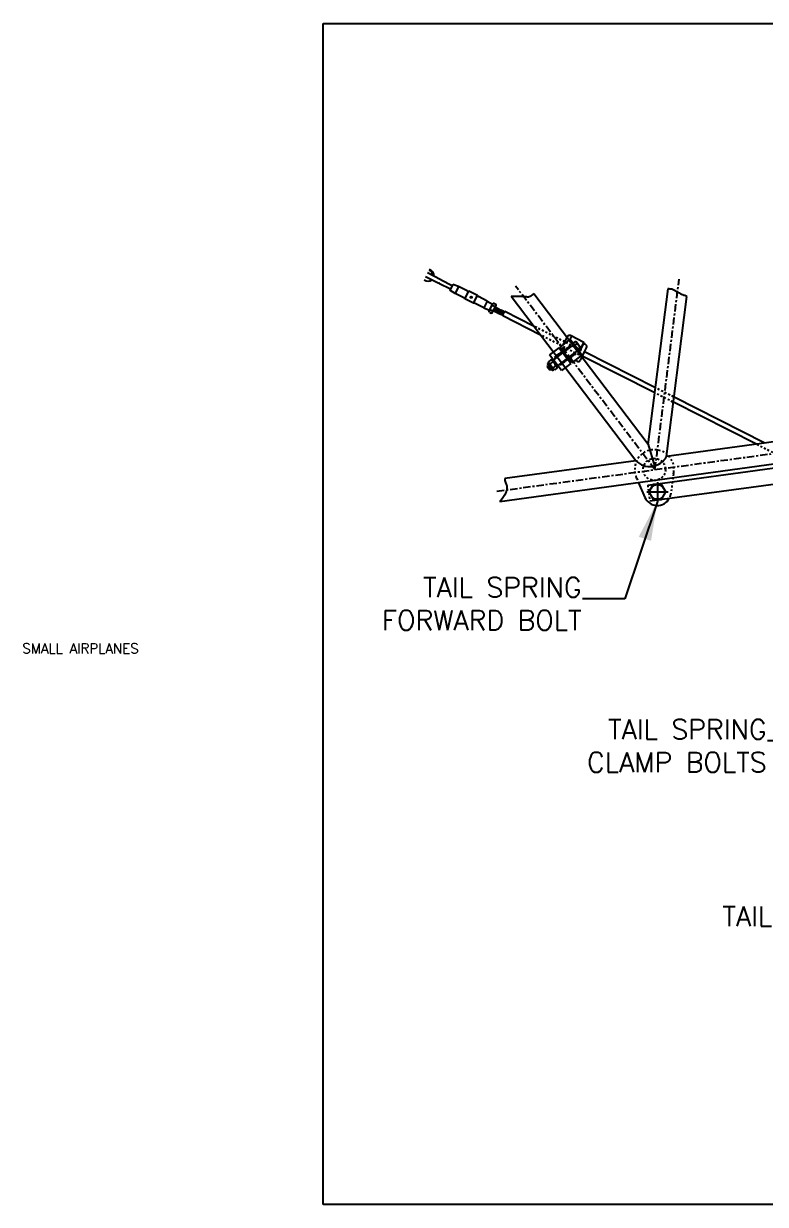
# Model space of a CAD drawing. Extents: x 0 to 267, y -90 to 34.
# Drawn here: x 191.7 to 229.5, y -90.3 to -30.3 of the extents above; entities that cross this region are included whole.
import ezdxf
from ezdxf.enums import TextEntityAlignment as Align

# ---------------------------------------------------------------- set-up
doc = ezdxf.new("R2010")
doc.units = 0
doc.header["$LTSCALE"] = 0.3
doc.header["$MEASUREMENT"] = 0
doc.linetypes.add('CENTER', pattern=[2, 1.25, -0.25, 0.25, -0.25])
doc.linetypes.add('HIDDEN', pattern=[0.375, 0.25, -0.125])
doc.layers.get('0').update_dxf_attribs({"linetype": 'CONTINUOUS'})
for name, color, linetype in [('1', 1, 'CONTINUOUS'), ('2', 6, 'CONTINUOUS'), ('CONTROLS', 3, 'CONTINUOUS'), ('NOTES', 2, 'CONTINUOUS')]:
    doc.layers.add(name, color=color, linetype=linetype)
doc.styles.add('250', font='ROMANS', dxfattribs={"height": 0.25})
doc.styles.add('ROMANS', font='ROMANS.shx')
doc.dimstyles.new('FRACTION', dxfattribs={"dimtxt": 0.125, "dimasz": 0.15, "dimexe": 0.12, "dimexo": 0.12, "dimgap": 0.05, "dimtad": 0, "dimtih": 1, "dimtoh": 1, "dimdec": 4, "dimzin": 4, "dimdsep": 46, "dimlunit": 5, "dimtxsty": 'ROMANS', "dimcen": 0.09, "dimclrd": 6, "dimclre": 6, "dimclrt": 256, "dimadec": 0, "dimazin": 0, "dimtfac": 0.72, "dimtdec": 4, "dimtofl": 0, "dimtmove": 0, "dimatfit": 3, "dimfxl": 1, "dimfrac": 2, "dimtolj": 1, "dimtzin": 4, "dimarcsym": 0})

msp = doc.modelspace()

# ---------------------------------------------------------------- linework, layer by layer
at = {"color": 41}
for p, q in [((223.9586, -53.61632), (223.9586, -54.59369)), ((223.42204, -54.11133), (224.5078, -54.11133))]:
    msp.add_line(p, q, dxfattribs=at)
msp.add_lwpolyline([(224.39416, -54.11133), (224.17638, -53.73412), (223.74082, -53.73412), (223.52304, -54.11133), (223.74082, -54.48854), (224.17638, -54.48854)], close=True, dxfattribs=at)
msp.add_circle((223.9586, -54.11133), 0.37529, dxfattribs=at)
at = {"layer": '1'}
for p, q in [((212.16736, -43.16287), (212.85659, -43.51152)), ((212.26666, -42.96656), (212.9559, -43.31521)), ((212.89022, -43.51172), (212.85659, -43.51152)), ((212.89022, -43.51172), (213.44898, -43.79437)), ((212.9559, -43.31521), (212.97599, -43.34218)), ((212.97599, -43.34218), (213.53475, -43.62482)), ((213.56529, -43.56295), (213.41723, -43.85563)), ((213.85769, -43.67611), (213.56529, -43.56295)), ((213.85769, -43.67611), (213.68165, -44.02412)), ((214.29447, -43.89706), (213.85769, -43.67611)), ((213.68165, -44.02412), (213.41723, -43.85563)), ((214.11843, -44.24507), (213.68165, -44.02412)), ((214.1732, -44.29967), (214.3709, -43.90883)), ((214.61936, -44.52536), (214.1732, -44.29967)), ((214.81707, -44.13452), (214.3709, -43.90883)), ((214.61936, -44.52536), (214.81707, -44.13452)), ((215.30862, -44.41006), (214.87184, -44.18912)), ((215.13258, -44.75807), (214.6958, -44.53713)), ((215.30862, -44.41006), (215.13258, -44.75807)), ((215.13258, -44.75807), (215.42498, -44.87124)), ((215.30862, -44.41006), (215.57303, -44.57856)), ((215.58527, -44.55435), (215.41268, -44.89556)), ((217.66897, -45.68247), (216.21398, -44.94647)), ((218.01466, -46.1375), (216.10112, -45.16954)), ((220.22816, -46.51393), (219.55041, -46.17003)), ((218.95124, -46.7924), (218.48315, -47.14826)), ((219.4671, -46.40023), (218.99901, -46.75609)), ((219.1428, -46.70816), (219.10289, -46.68797)), ((219.65653, -46.6494), (219.18843, -47.00526)), ((219.19351, -46.60822), (219.3891, -46.22275)), ((220.0723, -47.19631), (219.4671, -46.40023)), ((219.46997, -46.40374), (219.52014, -46.36563)), ((220.07491, -47.20001), (219.46997, -46.40374)), ((220.1252, -47.1618), (219.52001, -46.36573)), ((219.52577, -46.37331), (219.61284, -46.20171)), ((220.00059, -46.96242), (220.22816, -46.51393)), ((220.1551, -47.18831), (220.36073, -46.78304)), ((220.30802, -46.62173), (220.25451, -46.59458)), ((219.08822, -47.94443), (218.48328, -47.14816)), ((219.14067, -47.04157), (218.67258, -47.39743)), ((219.36701, -47.3393), (218.89892, -47.69516)), ((219.88287, -46.94714), (219.41478, -47.30299)), ((220.0723, -47.19631), (219.6042, -47.55216)), ((220.24244, -47.01565), (220.03781, -47.42144)), ((220.07491, -47.20001), (220.12507, -47.1619)), ((223.82999, -49.07916), (220.14221, -47.21371)), ((223.86341, -48.8159), (220.25506, -46.99063)), ((219.55644, -47.58848), (219.08835, -47.94433)), ((219.87663, -47.47455), (219.77422, -47.42291)), ((228.99294, -51.69081), (224.7772, -49.5583)), ((229.4291, -51.63128), (224.81062, -49.29503)), ((222.91572, -53.42656), (222.89027, -53.36852)), ((223.46788, -53.76953), (230.17526, -52.85432)), ((224.78403, -53.1896), (224.79524, -53.11424)), ((223.57739, -54.5721), (231.51132, -53.48952))]:
    msp.add_line(p, q, dxfattribs=at)
at = {"layer": '1', "color": 41, "linetype": 'CENTER'}
for p, q in [((223.83914, -52.97772), (216.75614, -43.65437)), ((223.83914, -52.97772), (225.06754, -43.30031)), ((215.80651, -54.07321), (248.19614, -49.65591))]:
    msp.add_line(p, q, dxfattribs=at)
at = {"layer": '1', "color": 3, "linetype": 'Continuous'}
for p, q in [((223.49718, -51.70106), (224.50157, -43.78838)), ((222.86864, -52.52678), (216.52374, -44.17499)), ((223.49718, -51.70106), (217.67518, -44.03756)), ((224.4274, -52.31401), (225.46055, -44.17478)), ((234.88411, -50.88667), (224.4274, -52.31401)), ((235.53487, -51.93428), (215.9507, -54.60751)), ((222.86864, -52.52678), (216.2015, -53.43684)), ((223.00748, -53.64133), (223.32665, -54.38836))]:
    msp.add_line(p, q, dxfattribs=at)
at = {"layer": '1', "color": 6}
for p, q in [((215.42227, -44.97185), (215.51723, -45.01989)), ((215.47982, -44.85808), (215.57478, -44.90611)), ((215.58438, -44.98241), (215.75703, -44.64109)), ((215.59492, -44.63053), (215.68988, -44.67857)), ((215.65248, -44.51676), (215.74744, -44.5648)), ((219.78114, -46.47556), (219.68351, -46.54978)), ((219.9918, -46.95531), (219.68351, -46.54978)), ((219.71836, -46.59563), (219.70342, -46.60699)), ((219.942, -46.92082), (219.70342, -46.60699)), ((219.85822, -46.57694), (219.76058, -46.65116)), ((220.07461, -46.81117), (219.84383, -46.50761)), ((220.01236, -46.7797), (219.91473, -46.85393)), ((218.63208, -47.34416), (218.58432, -47.38048)), ((218.89297, -47.78648), (218.58432, -47.38048)), ((218.94073, -47.75016), (218.63208, -47.34416)), ((219.95695, -46.90946), (219.942, -46.92082)), ((220.08943, -46.88109), (219.9918, -46.95531)), ((218.36304, -47.73712), (218.36685, -47.7091)), ((218.36304, -47.73712), (218.49013, -47.9043)), ((218.41462, -47.67279), (218.36685, -47.7091)), ((218.39293, -47.64426), (218.58761, -47.90034)), ((218.4244, -47.54496), (218.40438, -47.56018)), ((218.55009, -47.4065), (218.43405, -47.49472)), ((218.66989, -47.87599), (218.4384, -47.57149)), ((218.49013, -47.9043), (218.51815, -47.90812)), ((218.62725, -47.508), (218.51121, -47.59622)), ((218.56592, -47.87181), (218.51815, -47.90812)), ((218.78158, -47.711), (218.66554, -47.79921)), ((218.6917, -47.89657), (218.67168, -47.91179)), ((218.85874, -47.8125), (218.7427, -47.90071)), ((218.94073, -47.75016), (218.89297, -47.78648))]:
    msp.add_line(p, q, dxfattribs=at)
at = {"layer": '1', "color": 41}
for p, q in [((215.45665, -44.80862), (215.54135, -44.64118)), ((215.61865, -44.91466), (215.61926, -44.92581)), ((215.6494, -44.90612), (215.61926, -44.92581)), ((215.6494, -44.90612), (215.7341, -44.73867)), ((215.6494, -44.90612), (215.65139, -44.94206)), ((215.68152, -44.92237), (215.65139, -44.94206)), ((215.68152, -44.92237), (215.76622, -44.75492)), ((215.68152, -44.92237), (215.68351, -44.95831)), ((215.71364, -44.93862), (215.68351, -44.95831)), ((215.71364, -44.93862), (215.79834, -44.77117)), ((215.71364, -44.93862), (215.71563, -44.97456)), ((215.74577, -44.95487), (215.71563, -44.97456)), ((215.74577, -44.95487), (215.83047, -44.78742)), ((215.74577, -44.95487), (215.74776, -44.99081)), ((215.77789, -44.97112), (215.74776, -44.99081)), ((215.84265, -44.78106), (215.74786, -44.96845)), ((215.76622, -44.75492), (215.76423, -44.71898)), ((215.76622, -44.75492), (215.79636, -44.73523)), ((215.86942, -44.7946), (215.77463, -44.98199)), ((215.77789, -44.97112), (215.86259, -44.80367)), ((215.77789, -44.97112), (215.77988, -45.00706)), ((215.81002, -44.98737), (215.77988, -45.00706)), ((215.79834, -44.77117), (215.79636, -44.73523)), ((215.79834, -44.77117), (215.82848, -44.75148)), ((215.81002, -44.98737), (215.89472, -44.81992)), ((215.81002, -44.98737), (215.81201, -45.02331)), ((215.83047, -44.78742), (215.82848, -44.75148)), ((215.83047, -44.78742), (215.8606, -44.76773)), ((215.84214, -45.00362), (215.92684, -44.83617)), ((215.86259, -44.80367), (215.8606, -44.76773)), ((215.86259, -44.80367), (215.89273, -44.78398)), ((215.87426, -45.01987), (215.95896, -44.85242)), ((215.89472, -44.81992), (215.89273, -44.78398)), ((215.89472, -44.81992), (215.92485, -44.80023)), ((215.90639, -45.03612), (215.99109, -44.86867)), ((215.92684, -44.83617), (215.92485, -44.80023)), ((215.92684, -44.83617), (215.95697, -44.81648)), ((215.93851, -45.05236), (216.02321, -44.88492)), ((215.95896, -44.85242), (215.95697, -44.81648)), ((215.95896, -44.85242), (215.9891, -44.83273)), ((215.97064, -45.06861), (216.05534, -44.90117)), ((215.99109, -44.86867), (215.9891, -44.83273)), ((215.99109, -44.86867), (216.02122, -44.84898)), ((216.00276, -45.08486), (216.08746, -44.91742)), ((216.02321, -44.88492), (216.02122, -44.84898)), ((216.02321, -44.88492), (216.05335, -44.86523)), ((216.03488, -45.10111), (216.11958, -44.93367)), ((216.05534, -44.90117), (216.05335, -44.86523)), ((216.05534, -44.90117), (216.08547, -44.88148)), ((216.06701, -45.11736), (216.15171, -44.94992)), ((216.08746, -44.91742), (216.08547, -44.88148)), ((216.08746, -44.91742), (216.11759, -44.89773)), ((216.09913, -45.13361), (216.18383, -44.96617)), ((216.11958, -44.93367), (216.11759, -44.89773)), ((216.11958, -44.93367), (216.14972, -44.91398)), ((216.15171, -44.94992), (216.14972, -44.91398)), ((216.15171, -44.94992), (216.18184, -44.93023)), ((216.18383, -44.96617), (216.18184, -44.93023)), ((216.18383, -44.96617), (216.21398, -44.94647)), ((215.84214, -45.00362), (215.81201, -45.02331)), ((215.84214, -45.00362), (215.84413, -45.03956)), ((215.87426, -45.01987), (215.84413, -45.03956)), ((215.87426, -45.01987), (215.87625, -45.05581)), ((215.90639, -45.03612), (215.87625, -45.05581)), ((215.90639, -45.03612), (215.90838, -45.07206)), ((215.93851, -45.05236), (215.90838, -45.07206)), ((215.93851, -45.05236), (215.9405, -45.08831)), ((215.97064, -45.06861), (215.9405, -45.08831)), ((215.97064, -45.06861), (215.97263, -45.10456)), ((216.00276, -45.08486), (215.97263, -45.10456)), ((216.00276, -45.08486), (216.00475, -45.12081)), ((216.03488, -45.10111), (216.00475, -45.12081)), ((216.03488, -45.10111), (216.03687, -45.13706)), ((216.06701, -45.11736), (216.03687, -45.13706)), ((216.06701, -45.11736), (216.069, -45.15331)), ((216.09913, -45.13361), (216.069, -45.15331)), ((216.09913, -45.13361), (216.10112, -45.16956)), ((218.38692, -47.71897), (218.51401, -47.88615)), ((218.4108, -47.70081), (218.53789, -47.86799))]:
    msp.add_line(p, q, dxfattribs=at)
at = {"layer": '1', "linetype": 'HIDDEN'}
for p, q in [((219.25592, -46.48522), (217.72508, -45.71085)), ((219.09441, -46.68368), (218.07077, -46.16588)), ((219.16834, -46.72083), (220.10316, -47.19371)), ((219.29445, -46.50446), (220.19178, -46.95837)), ((224.75114, -49.54512), (223.85605, -49.09234)), ((224.78456, -49.28186), (223.88946, -48.82907)), ((230.71893, -52.56389), (229.03616, -51.71267)), ((223.46788, -53.76953), (223.57739, -54.5721))]:
    msp.add_line(p, q, dxfattribs=at)
at = {"layer": '1', "linetype": 'Continuous'}
for p, q in [((219.55644, -47.58848), (218.95124, -46.7924)), ((219.6042, -47.55216), (218.99901, -46.75609))]:
    msp.add_line(p, q, dxfattribs=at)
at = {"layer": '1', "color": 3}
msp.add_line((223.49718, -51.70106), (223.81, -52.79267), dxfattribs=at)
at = {"layer": '1', "color": 3, "linetype": 'HIDDEN'}
for p, q in [((224.78403, -53.1896), (224.64108, -54.21291)), ((222.91572, -53.42656), (222.98217, -53.5821))]:
    msp.add_line(p, q, dxfattribs=at)
at = {"layer": '1', "color": 3}
for points in [[(225.46055, -44.17478), (225.39537, -44.1422), (225.36127, -44.12516), (225.32717, -44.12516), (225.27601, -44.09107), (225.22486, -44.09107), (225.19076, -44.07403), (225.15666, -44.05698), (225.12256, -44.0229), (225.08845, -44.00585), (225.0373, -43.98881), (225.0032, -43.95472), (224.95205, -43.93768), (224.90089, -43.90359), (224.83269, -43.8695), (224.76449, -43.83541), (224.69628, -43.80132), (224.59398, -43.80132), (224.54282, -43.78428), (224.48889, -43.78428)], [(217.67518, -44.03756), (217.651, -44.05569), (217.58279, -44.10682), (217.53164, -44.15795), (217.49754, -44.17499), (217.44639, -44.19204), (217.41229, -44.20908), (217.34408, -44.20908), (217.30998, -44.19204), (217.13947, -44.19204), (217.10537, -44.17499), (216.52374, -44.17499)], [(216.2015, -53.43684), (216.2015, -53.53142), (216.2356, -53.63369), (216.25265, -53.68482), (216.26971, -53.71891), (216.28676, -53.77004), (216.30381, -53.80412), (216.30381, -54.00865), (216.28676, -54.04274), (216.26971, -54.07683), (216.26971, -54.11092), (216.2356, -54.17909), (216.2015, -54.26431), (216.1333, -54.36657), (216.06509, -54.46884), (215.97984, -54.5711), (215.9507, -54.60751)]]:
    msp.add_lwpolyline(points, dxfattribs=at)
at = {"layer": '1'}
msp.add_circle((214.49513, -44.21709), 0.03896, dxfattribs=at)
at = {"layer": '1', "color": 3, "linetype": 'HIDDEN'}
msp.add_circle((223.80614, -52.96703), 0.563, dxfattribs=at)
at = {"layer": '1'}
for centre, radius, start, end in [((212.30289, -43.108), 0.253, 358.9038817, 77.5820288), ((212.30289, -43.108), 0.3, 354.6490763, 77.5820288), ((212.30289, -43.108), 0.3, 228.7532486, 311.6286941), ((214.06189, -44.35655), 0.125, 27.0673873, 63.1084266), ((214.35077, -43.78546), 0.125, 243.226803, 279.2678423), ((214.92837, -44.07764), 0.125, 207.0673873, 243.1084266), ((214.63949, -44.64873), 0.125, 63.226803, 99.2678423), ((219.49611, -46.27705), 0.12, 63.096499, 153.096499), ((220.25372, -46.72874), 0.12, 333.096499, 63.096499), ((219.93066, -47.3674), 0.12, 243.2387784, 333.2387784)]:
    msp.add_arc(centre, radius, start, end, dxfattribs=at)
at = {"layer": '1', "color": 41}
for centre, start, end in [((219.37961, -46.75453), 208.73678, 294.8584331), ((219.41941, -46.72428), 208.73678, 294.8584331), ((219.4592, -46.69402), 208.73678, 294.8584331), ((219.499, -46.66377), 208.73678, 294.8584331), ((219.5388, -46.63352), 208.73678, 294.8584331), ((218.68876, -47.27974), 319.6275812, 45.7492343), ((218.72855, -47.24948), 319.6275812, 45.7492343), ((218.76835, -47.21923), 319.6275812, 45.7492343), ((218.80814, -47.18898), 319.6275812, 45.7492343), ((218.84794, -47.15872), 319.6275812, 45.7492343), ((218.88774, -47.12847), 319.6275812, 45.7492343), ((218.92753, -47.09821), 319.6275812, 45.7492343), ((218.96733, -47.06796), 319.6275812, 45.7492343), ((219.00712, -47.03771), 319.6275812, 45.7492343), ((219.22043, -46.87555), 208.73678, 294.8584331), ((219.26022, -46.84529), 208.73678, 294.8584331), ((219.30002, -46.81504), 208.73678, 294.8584331), ((219.33982, -46.78479), 208.73678, 294.8584331), ((219.33502, -47.46902), 28.73678, 114.8584331), ((219.54832, -47.30686), 139.6275812, 225.7492343), ((219.58812, -47.27661), 139.6275812, 225.7492343), ((219.62791, -47.24635), 139.6275812, 225.7492343), ((219.66771, -47.2161), 139.6275812, 225.7492343), ((219.70751, -47.18584), 139.6275812, 225.7492343), ((219.7473, -47.15559), 139.6275812, 225.7492343), ((219.7871, -47.12534), 139.6275812, 225.7492343), ((219.82689, -47.09508), 139.6275812, 225.7492343), ((219.86669, -47.06483), 139.6275812, 225.7492343), ((219.01665, -47.71105), 28.73678, 114.8584331), ((219.05645, -47.6808), 28.73678, 114.8584331), ((219.09624, -47.65054), 28.73678, 114.8584331), ((219.13604, -47.62029), 28.73678, 114.8584331), ((219.17583, -47.59003), 28.73678, 114.8584331), ((219.21563, -47.55978), 28.73678, 114.8584331), ((219.25543, -47.52953), 28.73678, 114.8584331), ((219.29522, -47.49927), 28.73678, 114.8584331)]:
    msp.add_arc(centre, 0.0859, start, end, dxfattribs=at)
at = {"layer": '1', "color": 6}
for centre, radius, start, end in [((219.779, -46.55717), 0.08164, 345.9878724, 88.4981418), ((219.73581, -46.82997), 0.28108, 10.3015017, 64.1845125), ((220.01022, -46.86132), 0.08164, 345.9878724, 88.4981418), ((218.44069, -47.60795), 0.06, 127.2430071, 217.2430071), ((218.63537, -47.86402), 0.06, 217.2430071, 307.2430071)]:
    msp.add_arc(centre, radius, start, end, dxfattribs=at)
at = {"layer": '1', "color": 3}
msp.add_arc((223.56947, -51.84491), 0.97781, 224.2143262, 331.3313047, dxfattribs=at)
at = {"layer": '1', "color": 6, "extrusion": (0, 0, -1)}
for centre, major_axis, ratio, start_param, end_param in [((215.45105, -44.91497), (0.02878, 0.05689), 0.6745098, 3.14159265, 6.28318531), ((215.53737, -44.74431), (0.05755, 0.11377), 0.3372549, 3.14159265, 6.28318531), ((215.6237, -44.57365), (0.02878, 0.05689), 0.6745098, 3.14159265, 6.28318531), ((220.56233, -45.95682), (-2.12393, -1.61467), 0.13362724, -0.17977998, 0.17977998), ((220.67807, -46.10907), (-2.12393, -1.61467), 0.26725449, -0.17977998, 0.17977998), ((220.79382, -46.26132), (-2.12393, -1.61467), 0.13362724, -0.17977998, 0.17977998)]:
    msp.add_ellipse(centre, major_axis=major_axis, ratio=ratio, start_param=start_param, end_param=end_param, dxfattribs=at)
at = {"layer": '1', "color": 6}
for centre, major_axis, ratio, start_param, end_param in [((213.20364, -43.77812), (-2.38074, 1.20429), 0.13362724, 2.96181267, 3.32137264), ((213.28996, -43.60747), (-2.38074, 1.20429), 0.26725449, 2.96181267, 3.32137264), ((213.37629, -43.43681), (-2.38074, 1.20429), 0.13362724, 2.96181267, 3.32137264), ((218.58867, -47.45725), (-0.03858, 0.05075), 0.6745098, 3.14159265, 6.28318531), ((218.70441, -47.6095), (-0.07716, 0.1015), 0.3372549, 3.14159265, 6.28318531), ((218.82016, -47.76175), (-0.03858, 0.05075), 0.6745098, 3.14159265, 6.28318531)]:
    msp.add_ellipse(centre, major_axis=major_axis, ratio=ratio, start_param=start_param, end_param=end_param, dxfattribs=at)
at = {"layer": '2'}
for p, q in [((220.26809, -46.56783), (220.21458, -46.54068)), ((219.80954, -47.47432), (219.75597, -47.4473))]:
    msp.add_line(p, q, dxfattribs=at)
at = {"layer": '2', "const_width": 0.06}
for points in [[(220.24134, -46.55425), (220.00997, -47.01023)], [(219.78276, -47.46081), (219.81906, -47.38883)]]:
    msp.add_lwpolyline(points, dxfattribs=at)
at = {"layer": '2', "const_width": 0.03}
for points in [[(220.2309, -46.54348, -1), (220.25177, -46.56503, -1)], [(219.76789, -47.45879, 1), (219.79762, -47.46284, 1)]]:
    msp.add_lwpolyline(points, format="xyb", close=True, dxfattribs=at)
at = {"layer": 'CONTROLS', "linetype": 'HIDDEN'}
msp.add_arc((223.80614, -52.96703), 1, 351.5344185, 203.6713372, dxfattribs=at)
at = {"layer": 'CONTROLS'}
for start, end in [(203.6713372, 331.9392652), (338.786457, 351.5344185)]:
    msp.add_arc((223.9586, -54.11133), 0.69, start, end, dxfattribs=at)
at = {"layer": 'NOTES'}
for p, q in [((206.96459, -30.31426), (266.96459, -30.31426)), ((206.96459, -90.31426), (206.96459, -30.31426)), ((219.3016, -47.15413), (219.25384, -47.19044)), ((266.96459, -90.31426), (206.96459, -90.31426))]:
    msp.add_line(p, q, dxfattribs=at)

# ---------------------------------------------------------------- texts
at = {"layer": 'NOTES', "color": 11, "style": '250'}
msp.add_text('SMALL AIRPLANES', height=0.5, dxfattribs=at).set_placement((194.63729, -62.06453), align=Align.MIDDLE)
at = {"layer": 'NOTES', "char_height": 1, "width": 12.2857143, "attachment_point": 6, "style": 'ROMANS'}
for s, insert in [('TAIL SPRING\\PFORWARD BOLT', (220.10981, -59.79639)), ('TAIL SPRING\\PCLAMP BOLTS', (229.51344, -67.01319)), ('AFT END\\PTAIL SPRING BOLTS', (240.12515, -74.84157))]:
    msp.add_mtext(s, dxfattribs=dict(at, insert=insert))

# ---------------------------------------------------------------- leaders
at = {"layer": 'NOTES', "annotation_type": 0, "has_hookline": 1, "hookline_direction": 1}
for points, text_width in [([(223.9586, -54.59369), (222.30981, -59.54639), (220.15981, -59.54639)], 11.28571), ([(236.06432, -54.87562), (231.71344, -66.76319), (229.56344, -66.76319)], 10.09524)]:
    msp.add_leader(points, dimstyle='FRACTION', override={"dimasz": 2, "dimgap": 0.05, "dimtad": 0}, dxfattribs=dict(at, text_width=text_width))

doc.saveas('drawing.dxf')
